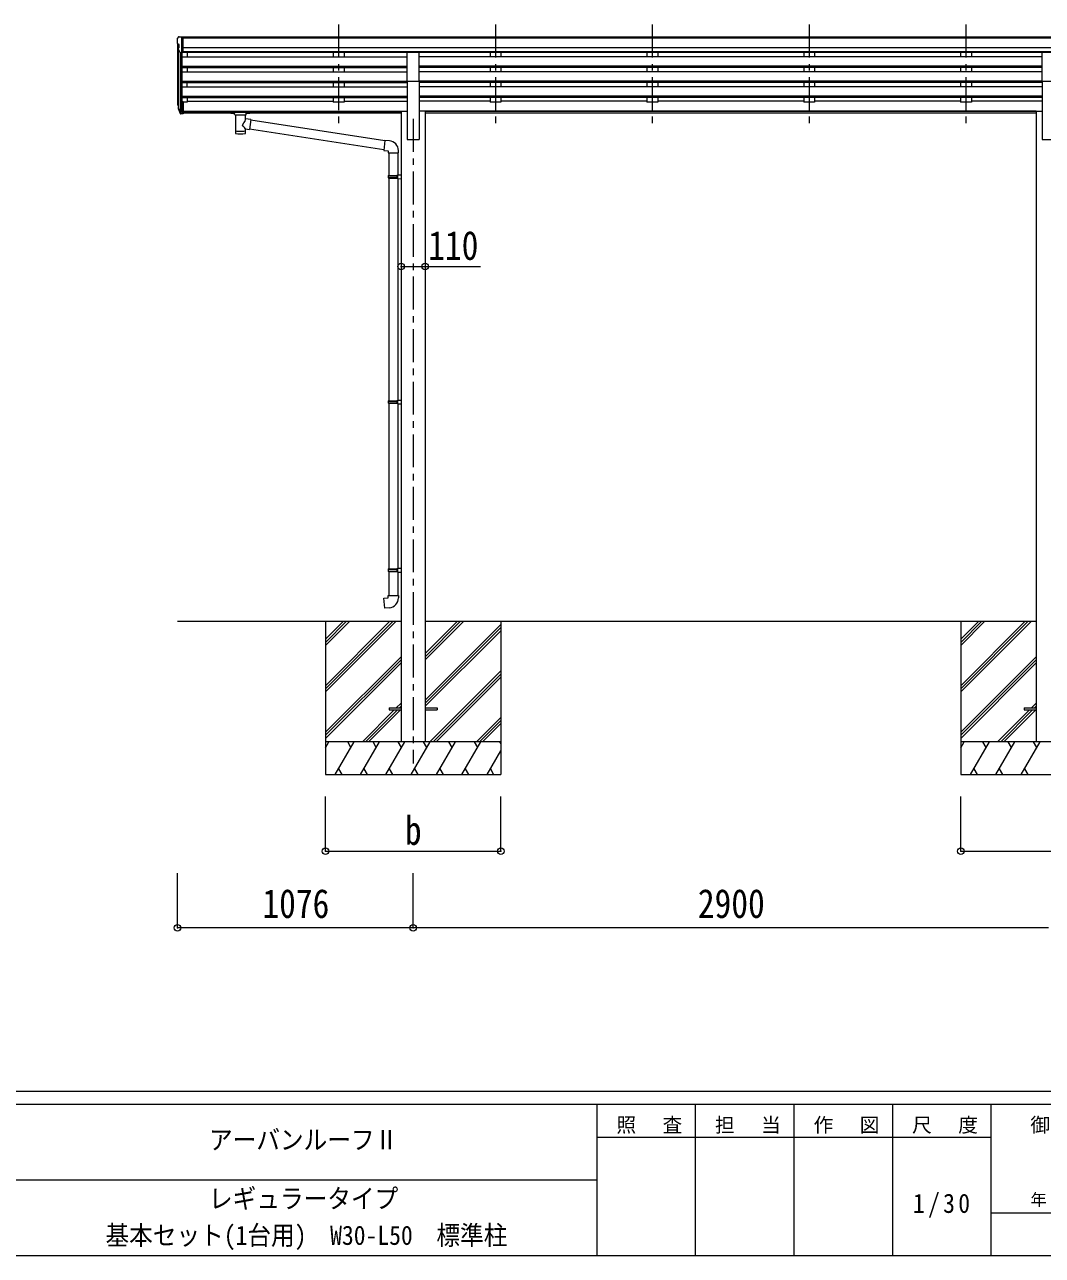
# Model space of a CAD drawing. Units: millimetres at full size, sheet at 1:30; some dimension numbers follow another scale. Extents: x -8432 to 8432, y -5820 to 5820.
# Drawn here: x 89 to 4736, y -5820 to -200 of the extents above; entities that cross this region are included whole.
import ezdxf
from ezdxf.enums import TextEntityAlignment as Align

# ---------------------------------------------------------------- set-up
doc = ezdxf.new("R2010")
doc.units = ezdxf.units.MM
doc.header["$LTSCALE"] = 30
doc.header["$PDMODE"] = 32
doc.header["$PDSIZE"] = 30
doc.linetypes.add('CHAIN1', pattern=[8, 5, -1, 1, -1])
for name, color, linetype, lineweight in [('0-0_0', 7, 'Continuous', 9), ('0-1_本体', 5, 'CHAIN1', 9), ('0-3_ELV2', 4, 'Continuous', 9), ('0-6_OTH_LINE', 6, 'Continuous', 9), ('0-9_OUTLINE', 7, 'Continuous', 9), ('F-0_240', 7, 'Continuous', 9)]:
    doc.layers.add(name, color=color, linetype=linetype, lineweight=lineweight)
doc.styles.add('ＭＳ ゴシック', font='')
doc.styles.get('ＭＳ ゴシック').set_extended_font_data('MS Gothic')

msp = doc.modelspace()

# ---------------------------------------------------------------- linework, layer by layer
at = {"layer": '0-0_0'}
for p, q in [((787.12, -2924.82), (1807.92, -2924.82)), ((1463.12, -2924.82), (1463.12, -3624.82)), ((1463.12, -3219), (1757.3, -2924.82)), ((1463.12, -3233.14), (1771.44, -2924.82)), ((1463.12, -3247.28), (1785.58, -2924.82)), ((1463.12, -3035.15), (1573.45, -2924.82)), ((1463.12, -3021.01), (1559.31, -2924.82)), ((1463.12, -3006.87), (1545.16, -2924.82)), ((1918.32, -3100.45), (2093.95, -2924.82)), ((1918.32, -3086.31), (2079.81, -2924.82)), ((1918.32, -3072.17), (2065.66, -2924.82)), ((1918.32, -2924.82), (4707.92, -2924.82)), ((1918.32, -3284.3), (2263.12, -2939.5)), ((1918.32, -3298.44), (2263.12, -2953.64)), ((1918.32, -3312.58), (2263.12, -2967.79)), ((2263.12, -2924.82), (2263.12, -3624.82)), ((4363.12, -2924.82), (4363.12, -3624.82)), ((4363.12, -3219), (4657.3, -2924.82)), ((4363.12, -3233.14), (4671.44, -2924.82)), ((4363.12, -3247.28), (4685.58, -2924.82)), ((4363.12, -3035.15), (4473.45, -2924.82)), ((4363.12, -3021.01), (4459.31, -2924.82)), ((4363.12, -3006.87), (4445.16, -2924.82)), ((1463.12, -3431.13), (1807.92, -3086.33)), ((4363.12, -3431.13), (4707.92, -3086.33)), ((1463.12, -3445.27), (1807.92, -3100.47)), ((1463.12, -3459.42), (1807.92, -3114.62)), ((4363.12, -3445.27), (4707.92, -3100.47)), ((4363.12, -3459.42), (4707.92, -3114.62)), ((1939.92, -3474.82), (2263.12, -3151.63)), ((1954.07, -3474.82), (2263.12, -3165.77)), ((1968.21, -3474.82), (2263.12, -3179.92)), ((1786.06, -3320.32), (1807.92, -3298.46)), ((1800.2, -3320.32), (1807.92, -3312.61)), ((4686.06, -3320.32), (4707.92, -3298.46)), ((4700.2, -3320.32), (4707.92, -3312.61)), ((1631.56, -3474.82), (1777.06, -3329.32)), ((1645.7, -3474.82), (1791.2, -3329.32)), ((1659.84, -3474.82), (1805.34, -3329.32)), ((2152.06, -3474.82), (2263.12, -3363.76)), ((4531.56, -3474.82), (4677.06, -3329.32)), ((4545.7, -3474.82), (4691.2, -3329.32)), ((4559.84, -3474.82), (4705.34, -3329.32)), ((2166.2, -3474.82), (2263.12, -3377.91)), ((2180.34, -3474.82), (2263.12, -3392.05)), ((2263.12, -3474.82), (1463.12, -3474.82)), ((1463.12, -3502.32), (1479, -3474.82)), ((1507.86, -3624.82), (1594.47, -3474.82)), ((1579.46, -3500.8), (1564.46, -3474.82)), ((1623.33, -3624.82), (1709.94, -3474.82)), ((1694.93, -3500.8), (1679.93, -3474.82)), ((1738.8, -3624.82), (1825.41, -3474.82)), ((1810.4, -3500.8), (1795.4, -3474.82)), ((1854.27, -3624.82), (1940.88, -3474.82)), ((1925.88, -3500.8), (1910.87, -3474.82)), ((1969.74, -3624.82), (2056.35, -3474.82)), ((2041.35, -3500.8), (2026.34, -3474.82)), ((2085.21, -3624.82), (2171.82, -3474.82)), ((2141.82, -3474.82), (2156.82, -3500.8)), ((2257.29, -3474.82), (2263.12, -3484.92)), ((5163.12, -3474.82), (4363.12, -3474.82)), ((4363.12, -3502.32), (4379, -3474.82)), ((4407.86, -3624.82), (4494.47, -3474.82)), ((4479.46, -3500.8), (4464.46, -3474.82)), ((4523.33, -3624.82), (4609.94, -3474.82)), ((4594.93, -3500.8), (4579.93, -3474.82)), ((4638.8, -3624.82), (4725.41, -3474.82)), ((4710.4, -3500.8), (4695.4, -3474.82)), ((2200.68, -3624.82), (2263.12, -3516.68)), ((1463.12, -3624.82), (2263.12, -3624.82)), ((1522.86, -3598.84), (1537.86, -3624.82)), ((1638.33, -3598.84), (1653.33, -3624.82)), ((1753.8, -3598.84), (1768.8, -3624.82)), ((1869.27, -3598.84), (1884.27, -3624.82)), ((1984.74, -3598.84), (1999.74, -3624.82)), ((2100.21, -3598.84), (2115.21, -3624.82)), ((2215.68, -3598.84), (2230.68, -3624.82)), ((4363.12, -3624.82), (5163.12, -3624.82)), ((4422.86, -3598.84), (4437.86, -3624.82)), ((4538.33, -3598.84), (4553.33, -3624.82)), ((4653.8, -3598.84), (4668.8, -3624.82))]:
    msp.add_line(p, q, dxfattribs=at)
at = {"layer": '0-1_本体'}
for p, q in [((1523.12, -200.42), (1523.12, -677.94)), ((1523.12, -200.42), (1523.12, -677.94)), ((2239.12, -200.42), (2239.12, -677.94)), ((2239.12, -200.42), (2239.12, -677.94)), ((2955.12, -200.42), (2955.12, -677.94)), ((2955.12, -200.42), (2955.12, -677.94)), ((3671.12, -200.42), (3671.12, -677.94)), ((3671.12, -200.42), (3671.12, -677.94)), ((4387.12, -200.42), (4387.12, -677.94)), ((4387.12, -200.42), (4387.12, -677.94)), ((1863.12, -631.25), (1863.12, -3574.82))]:
    msp.add_line(p, q, dxfattribs=at)
at = {"layer": '0-3_ELV2'}
for p, q in [((785.12, -265.54), (785.12, -266.16)), ((792.03, -256.73), (787.96, -262.54)), ((795.12, -256.16), (792.78, -256.31)), ((795.12, -256.16), (813.62, -256.16)), ((807.12, -329.15), (807.12, -256.16)), ((813.62, -256.16), (823.62, -256.25)), ((813.62, -328.15), (813.62, -256.16)), ((5812.62, -257.77), (813.62, -257.77)), ((5812.62, -262.98), (813.62, -262.98)), ((823.62, -257.77), (823.62, -256.25)), ((787.12, -286.74), (787.12, -553.18)), ((787.65, -287.35), (792.97, -290.42)), ((799.49, -327.34), (790.49, -311.74)), ((792.09, -314.51), (792.09, -579.89)), ((793.12, -290.68), (793.12, -306.95)), ((801.12, -328.67), (801.11, -598.32)), ((807.12, -329.15), (801.91, -328.83)), ((813.62, -328.15), (807.12, -328.15)), ((807.12, -329.15), (807.12, -553.54)), ((5812.62, -306.52), (813.62, -306.52)), ((5812.62, -324.37), (813.62, -324.37)), ((1835.62, -327.62), (813.62, -327.62)), ((832.12, -327.62), (832.12, -348.07)), ((1498.12, -327.62), (1498.12, -348.07)), ((1548.12, -327.62), (1548.12, -348.07)), ((1835.62, -458.59), (1835.62, -326.79)), ((1835.62, -326.79), (1890.62, -326.79)), ((1890.62, -458.59), (1890.62, -326.79)), ((4735.62, -327.62), (1890.62, -327.62)), ((2214.12, -327.62), (2214.12, -348.07)), ((2264.12, -327.62), (2264.12, -348.07)), ((2930.12, -327.62), (2930.12, -348.07)), ((2980.12, -327.62), (2980.12, -348.07)), ((3646.12, -327.62), (3646.12, -348.07)), ((3696.12, -327.62), (3696.12, -348.07)), ((4362.12, -327.62), (4362.12, -348.07)), ((4412.12, -327.62), (4412.12, -348.07)), ((4735.62, -458.59), (4735.62, -326.79)), ((4735.62, -326.79), (4790.62, -326.79)), ((807.12, -348.07), (1835.62, -348.07)), ((807.12, -389.95), (1835.62, -389.95)), ((807.12, -391.44), (1835.62, -391.44)), ((4735.62, -348.07), (1890.62, -348.07)), ((4735.62, -389.95), (1890.62, -389.95)), ((4735.62, -391.44), (1890.62, -391.44)), ((807.12, -395.76), (1835.62, -395.76)), ((807.12, -416.56), (1835.62, -416.56)), ((832.12, -395.76), (832.12, -416.56)), ((1498.12, -395.76), (1498.12, -416.56)), ((1548.12, -395.76), (1548.12, -416.56)), ((4735.62, -395.76), (1890.62, -395.76)), ((4735.62, -416.56), (1890.62, -416.56)), ((2214.12, -395.76), (2214.12, -416.56)), ((2264.12, -395.76), (2264.12, -416.56)), ((2930.12, -395.76), (2930.12, -416.56)), ((2980.12, -395.76), (2980.12, -416.56)), ((3646.12, -395.76), (3646.12, -416.56)), ((3696.12, -395.76), (3696.12, -416.56)), ((4362.12, -395.76), (4362.12, -416.56)), ((4412.12, -395.76), (4412.12, -416.56)), ((807.12, -458.44), (1835.62, -458.44)), ((807.12, -459.93), (1835.62, -459.93)), ((807.12, -464.25), (1835.62, -464.25)), ((807.12, -485.05), (1835.62, -485.05)), ((832.12, -485.05), (832.12, -464.25)), ((1498.12, -464.25), (1498.12, -485.05)), ((1548.12, -464.25), (1548.12, -485.05)), ((1835.62, -458.59), (1835.62, -724.82)), ((1835.62, -458.59), (1890.62, -458.59)), ((4735.62, -458.44), (1890.62, -458.44)), ((1890.62, -458.59), (1890.62, -724.82)), ((4735.62, -459.93), (1890.62, -459.93)), ((4735.62, -464.25), (1890.62, -464.25)), ((4735.62, -485.05), (1890.62, -485.05)), ((2214.12, -464.25), (2214.12, -485.05)), ((2264.12, -464.25), (2264.12, -485.05)), ((2930.12, -464.25), (2930.12, -485.05)), ((2980.12, -464.25), (2980.12, -485.05)), ((3646.12, -464.25), (3646.12, -485.05)), ((3696.12, -464.25), (3696.12, -485.05)), ((4362.12, -464.25), (4362.12, -485.05)), ((4412.12, -464.25), (4412.12, -485.05)), ((4735.62, -458.59), (4735.62, -724.82)), ((4735.62, -458.59), (4790.62, -458.59)), ((807.12, -526.93), (1835.62, -526.93)), ((807.12, -528.43), (1835.62, -528.43)), ((807.12, -532.74), (1835.62, -532.74)), ((807.12, -553.54), (807.12, -608.32)), ((813.62, -553.54), (807.12, -553.54)), ((813.62, -553.54), (813.62, -607.58)), ((832.12, -554.18), (813.62, -554.18)), ((832.12, -532.74), (832.12, -554.18)), ((832.12, -549.23), (1498.12, -549.23)), ((1498.12, -532.74), (1498.12, -554.18)), ((1548.12, -554.18), (1498.12, -554.18)), ((1548.12, -532.74), (1548.12, -554.18)), ((1548.12, -549.23), (1835.62, -549.23)), ((4735.62, -526.93), (1890.62, -526.93)), ((4735.62, -528.43), (1890.62, -528.43)), ((4735.62, -532.74), (1890.62, -532.74)), ((2214.12, -549.23), (1890.62, -549.23)), ((2214.12, -532.74), (2214.12, -554.18)), ((2264.12, -554.18), (2214.12, -554.18)), ((2264.12, -532.74), (2264.12, -554.18)), ((2930.12, -549.23), (2264.12, -549.23)), ((2930.12, -532.74), (2930.12, -554.18)), ((2980.12, -554.18), (2930.12, -554.18)), ((2980.12, -532.74), (2980.12, -554.18)), ((3646.12, -549.23), (2980.12, -549.23)), ((3646.12, -532.74), (3646.12, -554.18)), ((3696.12, -554.18), (3646.12, -554.18)), ((3696.12, -532.74), (3696.12, -554.18)), ((4362.12, -549.23), (3696.12, -549.23)), ((4362.12, -532.74), (4362.12, -554.18)), ((4412.12, -554.18), (4362.12, -554.18)), ((4412.12, -532.74), (4412.12, -554.18)), ((4735.62, -549.23), (4412.12, -549.23)), ((788.21, -567.73), (792.09, -575.68)), ((788.81, -566.36), (792.09, -573.42)), ((790.53, -579.01), (790.86, -583.41)), ((790.86, -583.41), (799.67, -606.96)), ((791.48, -582.85), (799.67, -599.03)), ((800.68, -597.9), (792.93, -582.49)), ((807.12, -598.58), (801.98, -598.58)), ((807.12, -600.38), (802.27, -600.38)), ((807.12, -608.32), (802.27, -608.32)), ((813.62, -593.68), (807.12, -593.68)), ((813.62, -598.56), (807.12, -598.56)), ((813.62, -607.58), (807.12, -607.58)), ((813.62, -596.25), (1807.92, -596.25)), ((813.62, -597.65), (1807.92, -597.65)), ((1047.62, -605.33), (813.62, -605.33)), ((1807.92, -605.33), (1101.62, -605.33)), ((1807.92, -595.82), (1807.92, -3474.82)), ((1807.92, -595.82), (1835.62, -595.82)), ((1918.32, -595.82), (1890.62, -595.82)), ((1918.32, -595.82), (1918.32, -3474.82)), ((4707.92, -596.25), (1918.32, -596.25)), ((4707.92, -597.65), (1918.32, -597.65)), ((4707.92, -605.33), (1918.32, -605.33)), ((4707.92, -595.82), (4707.92, -3474.82)), ((4707.92, -595.82), (4735.62, -595.82)), ((1835.62, -724.82), (1890.62, -724.82)), ((4735.62, -724.82), (4790.62, -724.82)), ((1753.12, -3320.32), (1807.92, -3320.32)), ((1918.32, -3320.32), (1973.12, -3320.32)), ((1918.32, -3329.32), (1973.12, -3329.32)), ((1973.12, -3320.32), (1973.12, -3329.32)), ((4653.12, -3320.32), (4707.92, -3320.32))]:
    msp.add_line(p, q, dxfattribs=at)
for points in [[(1753.12, -3320.32), (1753.12, -3329.32), (1807.92, -3329.32)], [(4653.12, -3320.32), (4653.12, -3329.32), (4707.92, -3329.32)]]:
    msp.add_lwpolyline(points, dxfattribs=at)
for centre, radius, start, end in [((788.12, -265.54), 3, 93, 180), ((987.12, -266.16), 202, 180, 184.94904), ((792.85, -257.3), 1, 93.5, 145), ((792.02, -282.98), 6.18, 185.7035, 224.99897), ((793.09, -310.24), 3, 94.7167, 210), ((792.82, -306.95), 0.3, 274.7167, 0), ((792.82, -290.68), 0.3, 0, 60), ((802.09, -325.84), 3, 210, 266.5), ((817.7, -556.86), 30.41, 187.1552, 198.19734), ((816.3, -558.62), 29.53, 186.50806, 197.98144)]:
    msp.add_arc(centre, radius, start, end, dxfattribs=at)
for centre, major_axis, ratio, start_param, end_param in [((875.77, -559.05), (-89.06, 1.43), 0.57596, 6.1962358, 6.3678173), ((874.98, -552.37), (87.93, 4.42), 0.541684, 3.0659337, 3.2228513), ((791.83, -579.01), (1.3, 0), 0.90356, 1.3700892, 3.347195), ((877.75, -562.82), (-89.07, 0), 0.90356, 0.2056023, 0.2515348), ((877.04, -558.95), (-88.05, 0), 0.90356, 0.2662965, 0.3003836), ((802.27, -597.67), (-3, 0), 0.90356, 0.5235988, 1.5707963), ((802.27, -605.61), (3, 0), 0.90356, 3.6651914, 4.712389), ((801.98, -597.22), (-1.5, 0), 0.90356, 0.5235988, 1.5707963)]:
    msp.add_ellipse(centre, major_axis=major_axis, ratio=ratio, start_param=start_param, end_param=end_param, dxfattribs=at)
at = {"layer": '0-6_OTH_LINE'}
for p, q in [((1807.92, -1304.37), (1918.32, -1304.37)), ((1463.12, -3974.82), (1463.12, -3724.84)), ((2263.12, -3974.82), (2263.12, -3724.84)), ((4363.12, -3974.82), (4363.12, -3724.84)), ((1463.12, -3974.82), (2263.12, -3974.82)), ((4363.12, -3974.82), (5163.12, -3974.82)), ((787.12, -4324.82), (787.12, -4074.82)), ((1863.12, -4324.82), (1863.12, -4074.82)), ((1863.12, -4324.82), (787.12, -4324.82)), ((4763.12, -4324.82), (1863.12, -4324.82))]:
    msp.add_line(p, q, dxfattribs=at)
at = {"layer": '0-6_OTH_LINE', "lineweight": 18}
msp.add_line((1918.32, -1304.37), (2170, -1304.37), dxfattribs=at)
at = {"layer": '0-6_OTH_LINE'}
for p in [(1807.92, -1304.37), (1918.32, -1304.37), (1463.12, -3974.82), (2263.12, -3974.82), (4363.12, -3974.82), (787.12, -4324.82), (1863.12, -4324.82)]:
    msp.add_point(p, dxfattribs=at)
at = {"layer": '0-9_OUTLINE'}
for p, q in [((1031.12, -598.42), (1031.12, -604.18)), ((1033.12, -597.76), (1116.12, -597.76)), ((1033.12, -599.94), (1116.12, -599.94)), ((1033.12, -604.84), (1047.62, -604.84)), ((1047.62, -610.49), (1047.62, -603.94)), ((1051.72, -611.41), (1051.7, -696.85)), ((1097.52, -630.15), (1097.52, -611.41)), ((1101.62, -610.49), (1101.62, -603.94)), ((1101.62, -604.84), (1116.12, -604.84)), ((1118.12, -598.42), (1118.12, -604.18)), ((1122.73, -634.06), (1097.51, -630.15)), ((1122.73, -634.06), (1115.71, -679.32)), ((1733.72, -730.91), (1122.42, -636.07)), ((1097.53, -696.85), (1097.51, -676.18)), ((1097.51, -676.49), (1115.71, -679.32)), ((1730.05, -772.84), (1115.98, -677.58)), ((1754.73, -730.79), (1733.89, -728.96)), ((1749.81, -786.53), (1795.81, -786.53)), ((1795.81, -786.53), (1795.81, -775.61)), ((1751.92, -788.17), (1751.92, -888.89)), ((1793.92, -788.17), (1793.92, -886.33)), ((1749.92, -890.89), (1750.92, -888.89)), ((1749.92, -890.89), (1793.92, -890.89)), ((1749.92, -890.89), (1749.92, -898.89)), ((1749.92, -898.89), (1793.92, -898.89)), ((1749.92, -898.89), (1750.92, -900.89)), ((1750.92, -888.89), (1793.92, -888.89)), ((1789.44, -890.89), (1789.01, -888.89)), ((1791.92, -886.39), (1807.92, -885.92)), ((1791.92, -888.39), (1791.92, -886.39)), ((1791.92, -888.39), (1793.92, -888.39)), ((1807.92, -885.92), (1807.92, -903.86)), ((1750.92, -900.89), (1793.92, -900.89)), ((1751.92, -900.89), (1751.92, -1917.58)), ((1791.92, -903.39), (1791.92, -901.39)), ((1791.92, -903.39), (1807.92, -903.86)), ((1793.92, -903.45), (1793.92, -1915.02)), ((1749.92, -1919.58), (1750.92, -1917.58)), ((1749.92, -1919.58), (1793.92, -1919.58)), ((1749.92, -1919.58), (1749.92, -1927.58)), ((1749.92, -1927.58), (1793.92, -1927.58)), ((1749.92, -1927.58), (1750.92, -1929.58)), ((1750.92, -1917.58), (1793.92, -1917.58)), ((1750.92, -1929.58), (1793.92, -1929.58)), ((1751.92, -1929.58), (1751.92, -2685.26)), ((1789.44, -1919.58), (1789.01, -1917.58)), ((1791.92, -1915.08), (1807.92, -1914.61)), ((1791.92, -1917.08), (1791.92, -1915.08)), ((1791.92, -1917.08), (1793.92, -1917.08)), ((1791.92, -1932.08), (1791.92, -1930.08)), ((1791.92, -1932.08), (1807.92, -1932.55)), ((1793.92, -1932.14), (1793.92, -2682.71)), ((1807.92, -1914.61), (1807.92, -1932.55)), ((1749.92, -2687.26), (1750.92, -2685.26)), ((1749.92, -2687.26), (1793.92, -2687.26)), ((1749.92, -2687.26), (1749.92, -2695.26)), ((1749.92, -2695.26), (1793.92, -2695.26)), ((1749.92, -2695.26), (1750.92, -2697.26)), ((1750.92, -2685.26), (1793.92, -2685.26)), ((1750.92, -2697.26), (1793.92, -2697.26)), ((1751.92, -2697.26), (1751.92, -2807.26)), ((1789.44, -2687.26), (1789.01, -2685.26)), ((1791.92, -2682.76), (1807.92, -2682.29)), ((1791.92, -2684.76), (1791.92, -2682.76)), ((1791.92, -2684.76), (1793.92, -2684.76)), ((1807.92, -2682.29), (1807.92, -2700.23)), ((1791.92, -2699.76), (1791.92, -2697.76)), ((1791.92, -2699.76), (1807.92, -2700.23)), ((1793.92, -2699.82), (1793.92, -2807.26)), ((1749.92, -2807.26), (1795.92, -2807.26)), ((1749.92, -2817.26), (1749.92, -2807.26)), ((1795.92, -2807.26), (1795.92, -2818.18))]:
    msp.add_line(p, q, dxfattribs=at)
for points in [[(1031.12, -598.42), (1031.15, -598.23), (1031.24, -598.09), (1031.33, -598), (1031.44, -597.94), (1031.56, -597.89), (1031.85, -597.83), (1032.34, -597.78), (1032.88, -597.76), (1033.12, -597.76)], [(1031.12, -604.18), (1031.15, -604.38), (1031.24, -604.51), (1031.33, -604.61), (1031.44, -604.67), (1031.56, -604.71), (1031.85, -604.77), (1032.34, -604.82), (1032.88, -604.84), (1033.12, -604.84)], [(1116.12, -597.76), (1116.47, -597.76), (1117, -597.79), (1117.45, -597.84), (1117.75, -597.92), (1117.92, -598.02), (1118.04, -598.15), (1118.11, -598.33), (1118.12, -598.42)], [(1116.12, -604.84), (1116.47, -604.84), (1117, -604.81), (1117.45, -604.76), (1117.75, -604.69), (1117.92, -604.59), (1118.04, -604.45), (1118.11, -604.27), (1118.12, -604.18)], [(1733.89, -728.96), (1729.88, -774.79), (1749.81, -776.53), (1749.81, -786.53)], [(1789.44, -890.89), (1789.44, -898.89), (1789.01, -900.89)], [(1791.92, -901.39), (1793.92, -901.39), (1793.92, -888.39)], [(1789.44, -1919.58), (1789.44, -1927.58), (1789.01, -1929.58)], [(1791.92, -1930.08), (1793.92, -1930.08), (1793.92, -1917.08)], [(1789.44, -2687.26), (1789.44, -2695.26), (1789.01, -2697.26)], [(1791.92, -2697.76), (1793.92, -2697.76), (1793.92, -2684.76)], [(1754.84, -2863.01), (1734, -2864.83), (1729.99, -2819.01), (1749.92, -2817.26)]]:
    msp.add_lwpolyline(points, dxfattribs=at)
for centre, start, end in [((1750.81, -775.61), 0, 85), ((1750.92, -2818.18), 275, 0)]:
    msp.add_arc(centre, 45, start, end, dxfattribs=at)
for centre, major_axis, ratio, start_param, end_param in [((1033.12, -600.16), (2, 0), 0.109601, 3.1415927, 4.712389), ((1074.62, -610.4), (27.06, 0), 0.069685, 3.1415927, 6.2831853), ((1074.62, -603.94), (27, 0), 0.070066, 6.2831853, 9.424778), ((1085.62, -607.92), (16, 0), 0.361356, 6.2636979, 6.2831853), ((1116.12, -600.16), (2, 0), 0.109601, 4.712389, 6.2831853), ((1074.61, -656.69), (-22.81, -26.62), 0.234429, 1.6855472, 3.1268519), ((1077.17, -654.04), (20.32, -22.25), 0.045535, 0.0389954, 1.3075346), ((1074.62, -696.85), (22.92, 0), 0.101955, 3.1415499, 6.2833984), ((1074.62, -684.41), (22.91, 0), 0.122865, 3.1415927, 6.2831853)]:
    msp.add_ellipse(centre, major_axis=major_axis, ratio=ratio, start_param=start_param, end_param=end_param, dxfattribs=at)
at = {"layer": 'F-0_240', "color": 5}
for p, q in [((-8432.06, -5070), (8007.94, -5070)), ((-8432.06, -5130), (5341.19, -5130)), ((2701.18, -5130), (2701.18, -5820)), ((3151.18, -5130), (3151.18, -5820)), ((3601.18, -5130), (3601.18, -5820)), ((4051.18, -5130), (4051.18, -5820)), ((4501.18, -5130), (4501.18, -5820)), ((2701.18, -5280), (4501.18, -5280)), ((-3448.82, -5475), (2701.18, -5475)), ((4501.18, -5625), (5341.19, -5625)), ((-8432.06, -5820), (8007.94, -5820))]:
    msp.add_line(p, q, dxfattribs=at)

# ---------------------------------------------------------------- texts
at = {"layer": '0-6_OTH_LINE', "color": 7, "style": 'ＭＳ ゴシック', "width": 0.85}
for s, p in [('110', (1932.09, -1314.21)), ('b', (1825.62, -3984.82)), ('1076', (1175.12, -4318.82)), ('2900', (3163.12, -4318.82))]:
    msp.add_text(s, height=132, dxfattribs=at).set_placement(p, align=Align.BOTTOM_LEFT)
at = {"layer": 'F-0_240', "style": 'ＭＳ ゴシック', "width": 0.9}
for s, p in [('アーバンルーフⅡ', (931.18, -5362.5)), ('レギュラータイプ', (931.18, -5630.88)), ('基本セット(1台用)\u3000W30-L50\u3000標準柱', (458.68, -5798.5))]:
    msp.add_text(s, height=87.98, dxfattribs=at).set_placement(p, align=Align.BOTTOM_LEFT)
at = {"layer": 'F-0_240', "style": 'ＭＳ ゴシック'}
msp.add_text('年\u3000\u3000月\u3000\u3000日', height=54.99, dxfattribs=at).set_placement((4681.19, -5610), align=Align.BOTTOM_LEFT)
at = {"layer": 'F-0_240', "attachment_point": 7, "style": 'ＭＳ ゴシック'}
for s, insert, char_height in [('\\T1.17;照\u3000査', (2791.19, -5265), 65.98), ('\\T1.17;担\u3000当', (3241.19, -5265), 65.98), ('\\T1.17;作\u3000図', (3691.18, -5265), 65.98), ('\\T1.17;尺\u3000度', (4141.19, -5265), 65.98), ('\\T1.17;御受領印', (4681.18, -5265), 65.98), ('\\T1.28;\\W0.9;1/30', (4144.93, -5647.5), 87.98)]:
    msp.add_mtext(s, dxfattribs=dict(at, insert=insert, char_height=char_height))

doc.saveas('drawing.dxf')
